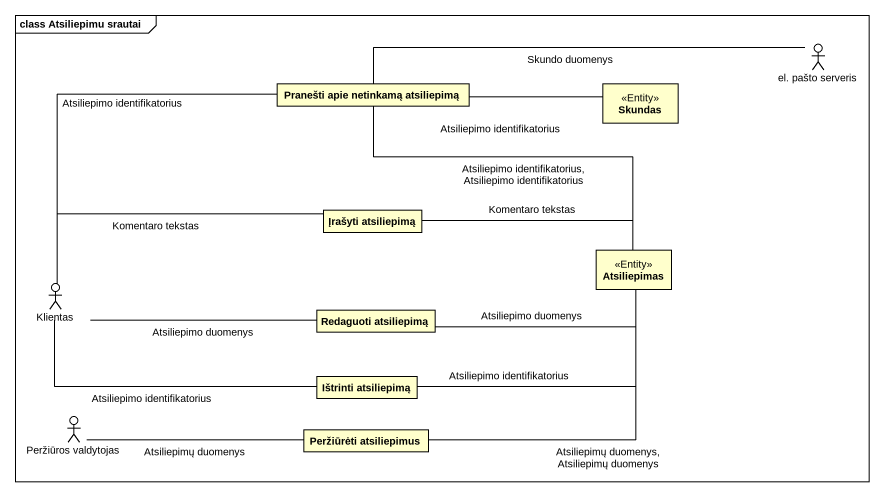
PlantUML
@startuml
mainframe class Atsiliepimu srautai
allowmixing
hide circle
hide empty members
actor "el. pašto serveris" as el_pašto_serveris
class "Pranešti apie netinkamą atsiliepimą" as Pranešti_apie_netinkamą
class Skundas <<Entity>>
class "Įrašyti atsiliepimą" as Įrašyti_atsiliepimą
class Atsiliepimas <<Entity>>
actor Klientas
class "Redaguoti atsiliepimą" as Redaguoti_atsiliepimą
class "Ištrinti atsiliepimą" as Ištrinti_atsiliepimą
actor "Peržiūros valdytojas" as Peržiūros_valdytojas
class "Peržiūrėti atsiliepimus" as Peržiūrėti_atsiliepimus
Pranešti_apie_netinkamą -right- el_pašto_serveris : Skundo duomenys
Pranešti_apie_netinkamą -right- Skundas : Atsiliepimo identifikatorius
Pranešti_apie_netinkamą -- Atsiliepimas : Atsiliepimo identifikatorius, Atsiliepimo identifikatorius
Įrašyti_atsiliepimą -right- Atsiliepimas : Komentaro tekstas
Klientas -up- Pranešti_apie_netinkamą : Atsiliepimo identifikatorius
Klientas -right- Įrašyti_atsiliepimą : Komentaro tekstas
Klientas -right- Redaguoti_atsiliepimą : Atsiliepimo duomenys
Klientas -right- Ištrinti_atsiliepimą : Atsiliepimo identifikatorius
Redaguoti_atsiliepimą -right- Atsiliepimas : Atsiliepimo duomenys
Ištrinti_atsiliepimą -right- Atsiliepimas : Atsiliepimo identifikatorius
Peržiūros_valdytojas -right- Peržiūrėti_atsiliepimus : Atsiliepimų duomenys
Peržiūrėti_atsiliepimus -up- Atsiliepimas : Atsiliepimų duomenys, Atsiliepimų duomenys
@enduml
